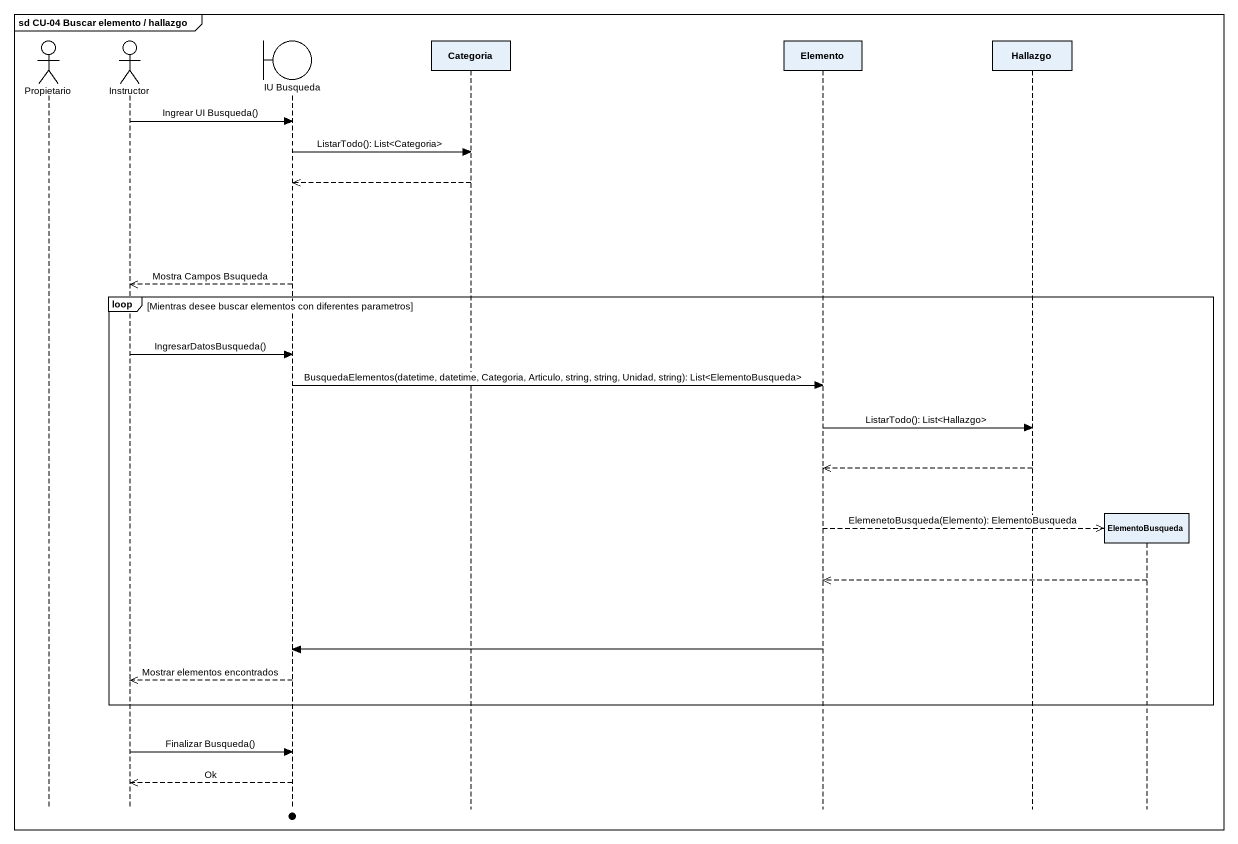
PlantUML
@startuml
mainframe sd CU-04 Buscar elemento / hallazgo
hide footbox
actor Propietario
actor Instructor
boundary "IU Busqueda" as IU_Busqueda
participant Categoria
participant Elemento
participant Hallazgo
participant ElementoBusqueda

Instructor -> IU_Busqueda : Ingrear UI Busqueda()
IU_Busqueda -> Categoria : ListarTodo(): List<Categoria>
Categoria -->> IU_Busqueda
IU_Busqueda -->> Instructor : Mostra Campos Bsuqueda
loop Mientras desee buscar elementos con diferentes parametros
  Instructor -> IU_Busqueda : IngresarDatosBusqueda()
  IU_Busqueda -> Elemento : BusquedaElementos(datetime, datetime, Categoria, Articulo, string, string, Unidad, string): List<ElementoBusqueda>
  Elemento -> Hallazgo : ListarTodo(): List<Hallazgo>
  Hallazgo -->> Elemento
  Elemento -->> ElementoBusqueda ** : ElemenetoBusqueda(Elemento): ElementoBusqueda
  ElementoBusqueda -->> Elemento
  Elemento -> IU_Busqueda
  IU_Busqueda -->> Instructor : Mostrar elementos encontrados
end
Instructor -> IU_Busqueda : Finalizar Busqueda()
IU_Busqueda -->> Instructor : Ok
@enduml
